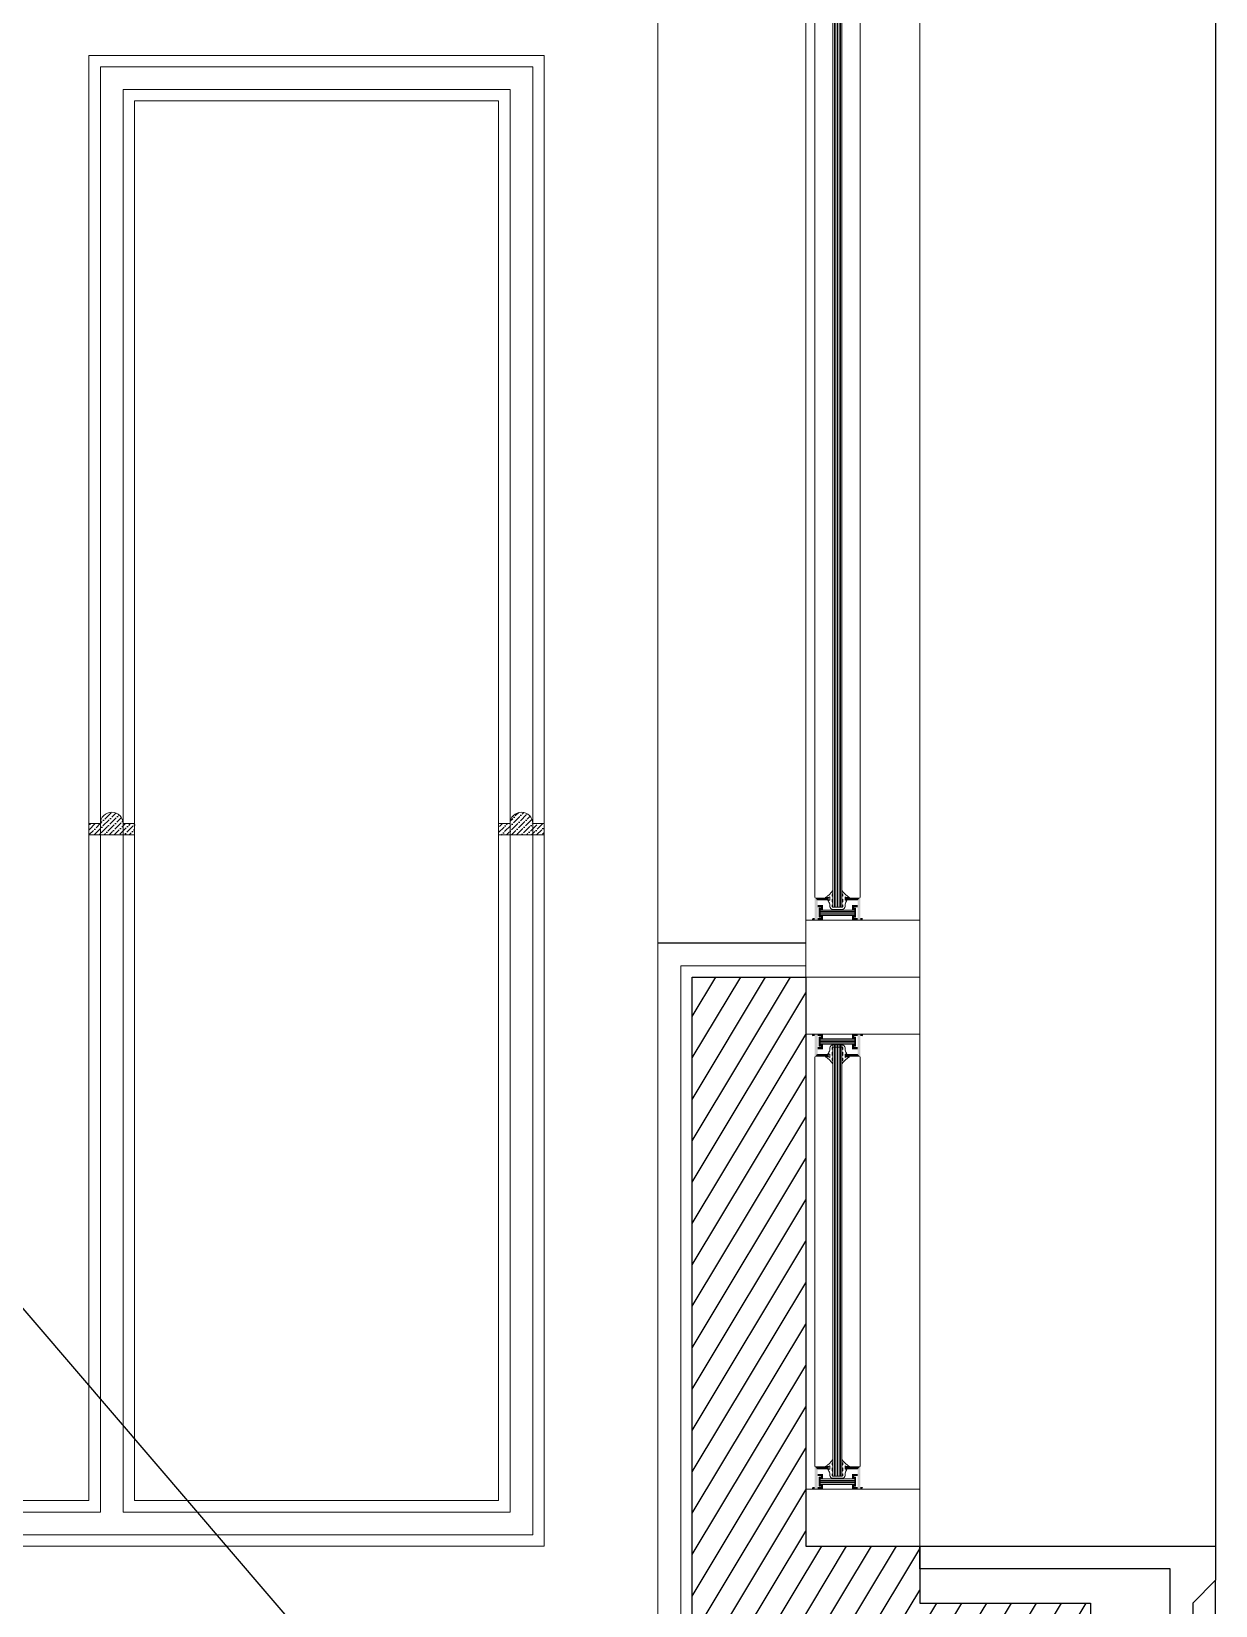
# Model space of a CAD drawing. Header units: inches. Extents: x 193287 to 241687, y 437648 to 550079.
# Drawn here: x 216992 to 218032, y 449283 to 450667 of the extents above; entities that cross this region are included whole.
import ezdxf

# ---------------------------------------------------------------- set-up
doc = ezdxf.new("R2010")
doc.units = ezdxf.units.IN
doc.header["$MEASUREMENT"] = 0
for name, color, linetype, lineweight in [('A-FLOR-SLAB', 5, 'Continuous', 40), ('A-GLAZ', 134, 'Continuous', 18), ('A-RNDR-ALUM', 1, 'Continuous', 9), ('A-RNDR-PT36', 253, 'Continuous', 20), ('CQ Marble', 6, 'Continuous', 0), ('CQ Section Flooring fin.', 6, 'Continuous', 0)]:
    doc.layers.add(name, color=color, linetype=linetype, lineweight=lineweight)
for name, color, linetype in [('CQ marble hatch', 8, 'Continuous'), ('CQ section wall', 3, 'Continuous'), ('CQ_callout', 34, 'Continuous'), ('Layer1', 1, 'Continuous'), ('xref grd floor$2$CQ Wall hatch_CHB', 8, 'Continuous')]:
    doc.layers.add(name, color=color, linetype=linetype)
doc.styles.get("Standard").update_dxf_attribs({"font": 'arial.ttf'})
doc.dimstyles.get("Standard").update_dxf_attribs({"dimtxt": 0.18, "dimasz": 0.18, "dimexe": 0.18, "dimexo": 0.0625, "dimgap": 0.09, "dimtad": 0, "dimtih": 1, "dimtoh": 1, "dimdec": 4, "dimzin": 0, "dimdsep": 46, "dimtxsty": 'Standard', "dimcen": 0.09, "dimadec": 0, "dimazin": 0, "dimtfac": 1, "dimtdec": 4, "dimtofl": 0, "dimtmove": 0, "dimatfit": 3, "dimfxl": 1, "dimtolj": 1, "dimtzin": 0, "dimarcsym": 0})

# ---------------------------------------------------------------- blocks, each defined once
blk = doc.blocks.new('GLAZ-4')
at = {"layer": 'A-GLAZ'}
for p, q in [((-26.3, 561.6, 0), (-26.3, 1741.5, 0)), ((-24.9, 561.6, 0), (-24.9, 1741.5, 0)), ((-23.6, 561.6, 0), (-23.6, 1741.5, 0)), ((-22.3, 561.6, 0), (-22.3, 1741.5, 0)), ((-20.9, 561.6, 0), (-20.9, 1741.5, 0)), ((-19.6, 561.6, 0), (-19.6, 1741.5, 0)), ((-18.3, 561.6, 0), (-18.3, 1741.5, 0)), ((-26.3, 61.6, 0), (-26.3, 441.5, 0)), ((-24.9, 61.6, 0), (-24.9, 441.5, 0)), ((-23.6, 61.6, 0), (-23.6, 441.5, 0)), ((-22.3, 61.6, 0), (-22.3, 441.5, 0)), ((-20.9, 61.6, 0), (-20.9, 441.5, 0)), ((-19.6, 61.6, 0), (-19.6, 441.5, 0)), ((-18.3, 61.6, 0), (-18.3, 441.5, 0))]:
    blk.add_line(p, q, dxfattribs=at)
at = {"layer": 'A-RNDR-ALUM'}
for p, q in [((-50, 1775, 0), (-50, 550, 0)), ((50, 1775, 0), (50, 550, 0)), ((-38.2, 560.7, 0), (-37.5, 560.7, 0)), ((-38.2, 560.7, 0), (-38.2, 552.6, 0)), ((-38.2, 560.7, 0), (-37.5, 560.7, 0)), ((-38.2, 560.7, 0), (-38.2, 552.6, 0)), ((-37.5, 560.7, 0), (-37.5, 552.6, 0)), ((-37.5, 560.7, 0), (-37.5, 552.6, 0)), ((-37.5, 559, 0), (-7.1, 559, 0)), ((-37.5, 559, 0), (-7.1, 559, 0)), ((-37.5, 557.8, 0), (-7.1, 557.8, 0)), ((-37.5, 557.8, 0), (-7.1, 557.8, 0)), ((-37.5, 556.6, 0), (-7.1, 556.6, 0)), ((-37.5, 556.6, 0), (-7.1, 556.6, 0)), ((-37.5, 555.5, 0), (-7.1, 555.5, 0)), ((-37.5, 555.5, 0), (-7.1, 555.5, 0)), ((-37.5, 554.3, 0), (-7.1, 554.3, 0)), ((-37.5, 554.3, 0), (-7.1, 554.3, 0)), ((-36, 560.7, 0), (-35.3, 560.7, 0)), ((-36, 560.7, 0), (-35.3, 560.7, 0)), ((-6.4, 560.7, 0), (-7.1, 560.7, 0)), ((-7.1, 560.7, 0), (-7.1, 552.6, 0)), ((-6.4, 560.7, 0), (-7.1, 560.7, 0)), ((-7.1, 560.7, 0), (-7.1, 552.6, 0)), ((-6.4, 560.7, 0), (-6.4, 552.6, 0)), ((-6.4, 560.7, 0), (-6.4, 552.6, 0)), ((-38.2, 552.6, 0), (-37.5, 552.6, 0)), ((-38.2, 552.6, 0), (-37.5, 552.6, 0)), ((-36, 552.6, 0), (-35.3, 552.6, 0)), ((-36, 552.6, 0), (-35.3, 552.6, 0)), ((-6.4, 552.6, 0), (-7.1, 552.6, 0)), ((-6.4, 552.6, 0), (-7.1, 552.6, 0)), ((-50, 450, 0), (-50, 50, 0)), ((-38.2, 447.4, 0), (-37.5, 447.4, 0)), ((-38.2, 439.4, 0), (-38.2, 447.4, 0)), ((-38.2, 447.4, 0), (-37.5, 447.4, 0)), ((-38.2, 439.4, 0), (-38.2, 447.4, 0)), ((-37.5, 439.4, 0), (-37.5, 447.4, 0)), ((-37.5, 439.4, 0), (-37.5, 447.4, 0)), ((-37.5, 445.7, 0), (-7.1, 445.7, 0)), ((-37.5, 445.7, 0), (-7.1, 445.7, 0)), ((-37.5, 444.6, 0), (-7.1, 444.6, 0)), ((-37.5, 444.6, 0), (-7.1, 444.6, 0)), ((-37.5, 443.4, 0), (-7.1, 443.4, 0)), ((-37.5, 443.4, 0), (-7.1, 443.4, 0)), ((-36, 447.4, 0), (-35.3, 447.4, 0)), ((-36, 447.4, 0), (-35.3, 447.4, 0)), ((-6.4, 447.4, 0), (-7.1, 447.4, 0)), ((-7.1, 439.4, 0), (-7.1, 447.4, 0)), ((-6.4, 447.4, 0), (-7.1, 447.4, 0)), ((-7.1, 439.4, 0), (-7.1, 447.4, 0)), ((-6.4, 439.4, 0), (-6.4, 447.4, 0)), ((-6.4, 439.4, 0), (-6.4, 447.4, 0)), ((50, 450, 0), (50, 50, 0)), ((-38.2, 439.4, 0), (-37.5, 439.4, 0)), ((-38.2, 439.4, 0), (-37.5, 439.4, 0)), ((-37.5, 442.2, 0), (-7.1, 442.2, 0)), ((-37.5, 442.2, 0), (-7.1, 442.2, 0)), ((-37.5, 441.1, 0), (-7.1, 441.1, 0)), ((-37.5, 441.1, 0), (-7.1, 441.1, 0)), ((-36, 439.4, 0), (-35.3, 439.4, 0)), ((-36, 439.4, 0), (-35.3, 439.4, 0)), ((-6.4, 439.4, 0), (-7.1, 439.4, 0)), ((-6.4, 439.4, 0), (-7.1, 439.4, 0)), ((-38.2, 60.7, 0), (-37.5, 60.7, 0)), ((-38.2, 60.7, 0), (-38.2, 52.6, 0)), ((-38.2, 60.7, 0), (-37.5, 60.7, 0)), ((-38.2, 60.7, 0), (-38.2, 52.6, 0)), ((-37.5, 60.7, 0), (-37.5, 52.6, 0)), ((-37.5, 60.7, 0), (-37.5, 52.6, 0)), ((-37.5, 59, 0), (-7.1, 59, 0)), ((-37.5, 59, 0), (-7.1, 59, 0)), ((-37.5, 57.8, 0), (-7.1, 57.8, 0)), ((-37.5, 57.8, 0), (-7.1, 57.8, 0)), ((-37.5, 56.6, 0), (-7.1, 56.6, 0)), ((-37.5, 56.6, 0), (-7.1, 56.6, 0)), ((-37.5, 55.5, 0), (-7.1, 55.5, 0)), ((-37.5, 55.5, 0), (-7.1, 55.5, 0)), ((-36, 60.7, 0), (-35.3, 60.7, 0)), ((-36, 60.7, 0), (-35.3, 60.7, 0)), ((-6.4, 60.7, 0), (-7.1, 60.7, 0)), ((-7.1, 60.7, 0), (-7.1, 52.6, 0)), ((-6.4, 60.7, 0), (-7.1, 60.7, 0)), ((-7.1, 60.7, 0), (-7.1, 52.6, 0)), ((-6.4, 60.7, 0), (-6.4, 52.6, 0)), ((-6.4, 60.7, 0), (-6.4, 52.6, 0)), ((-38.2, 52.6, 0), (-37.5, 52.6, 0)), ((-38.2, 52.6, 0), (-37.5, 52.6, 0)), ((-37.5, 54.3, 0), (-7.1, 54.3, 0)), ((-37.5, 54.3, 0), (-7.1, 54.3, 0)), ((-36, 52.6, 0), (-35.3, 52.6, 0)), ((-36, 52.6, 0), (-35.3, 52.6, 0)), ((-6.4, 52.6, 0), (-7.1, 52.6, 0)), ((-6.4, 52.6, 0), (-7.1, 52.6, 0))]:
    blk.add_line(p, q, dxfattribs=at)
at = {"layer": 'A-RNDR-ALUM', "elevation": 0}
for points in [[(-14, 567.6), (-15.6, 567.6), (-15.6, 570.6, 0.015553), (-14.8, 570), (-11.6, 570, -0.104304), (-18.3, 576.1), (-18.3, 573.6, 0.016036), (-17.6, 572.8), (-17.6, 571.6), (-18.3, 570.9), (-18.3, 568.1), (-17.6, 568.7), (-17.6, 566.4), (-18.3, 565.7), (-18.3, 562.9), (-17.6, 563.5), (-17.6, 562.2, -0.414214), (-18.3, 561.6), (-26.3, 561.6, -0.414214), (-26.9, 562.2), (-26.9, 563.5), (-26.3, 562.9), (-26.3, 565.7), (-26.9, 566.4), (-26.9, 568.7), (-26.3, 568.1), (-26.3, 570.9), (-26.9, 571.6), (-26.9, 572.8, 0.016036), (-26.3, 573.6), (-26.3, 576.1, -0.104304), (-33, 570), (-29.8, 570, 0.015553), (-28.9, 570.6), (-28.9, 567.6), (-30.6, 567.6, -0.021646), (-28.9, 564.1), (-28.9, 562.2, 0.414214), (-26.3, 559.6), (-18.3, 559.6, 0.414214), (-15.6, 562.2), (-15.6, 564.1, -0.021646)], [(-14, 432.4), (-15.6, 432.4), (-15.6, 429.5, -0.015553), (-14.8, 430), (-11.6, 430, 0.104304), (-18.3, 423.9), (-18.3, 426.5, -0.016036), (-17.6, 427.2), (-17.6, 428.5), (-18.3, 429.1), (-18.3, 432), (-17.6, 431.3), (-17.6, 433.7), (-18.3, 434.4), (-18.3, 437.2), (-17.6, 436.5), (-17.6, 437.8, 0.414214), (-18.3, 438.5), (-26.3, 438.5, 0.414214), (-26.9, 437.8), (-26.9, 436.5), (-26.3, 437.2), (-26.3, 434.4), (-26.9, 433.7), (-26.9, 431.3), (-26.3, 432), (-26.3, 429.1), (-26.9, 428.5), (-26.9, 427.2, -0.016036), (-26.3, 426.5), (-26.3, 423.9, 0.104304), (-33, 430), (-29.8, 430, -0.015553), (-28.9, 429.5), (-28.9, 432.4), (-30.6, 432.4, 0.021646), (-28.9, 435.9), (-28.9, 437.8, -0.414214), (-26.3, 440.5), (-18.3, 440.5, -0.414214), (-15.6, 437.8), (-15.6, 435.9, 0.021646)], [(-14, 67.6), (-15.6, 67.6), (-15.6, 70.6, 0.015553), (-14.8, 70), (-11.6, 70, -0.104304), (-18.3, 76.1), (-18.3, 73.6, 0.016036), (-17.6, 72.8), (-17.6, 71.6), (-18.3, 70.9), (-18.3, 68.1), (-17.6, 68.7), (-17.6, 66.4), (-18.3, 65.7), (-18.3, 62.9), (-17.6, 63.5), (-17.6, 62.2, -0.414214), (-18.3, 61.6), (-26.3, 61.6, -0.414214), (-26.9, 62.2), (-26.9, 63.5), (-26.3, 62.9), (-26.3, 65.7), (-26.9, 66.4), (-26.9, 68.7), (-26.3, 68.1), (-26.3, 70.9), (-26.9, 71.6), (-26.9, 72.8, 0.016036), (-26.3, 73.6), (-26.3, 76.1, -0.104304), (-33, 70), (-29.8, 70, 0.015553), (-28.9, 70.6), (-28.9, 67.6), (-30.6, 67.6, -0.021646), (-28.9, 64.1), (-28.9, 62.2, 0.414214), (-26.3, 59.6), (-18.3, 59.6, 0.414214), (-15.6, 62.2), (-15.6, 64.1, -0.021646)]]:
    blk.add_lwpolyline(points, format="xyb", close=True, dxfattribs=at)
for points in [[(-50, 550), (50, 550), (50, 500), (-50, 500)], [(-50, 450), (50, 450), (50, 500), (-50, 500)], [(-50, 50), (50, 50), (50, 0), (-50, 0)]]:
    blk.add_lwpolyline(points, close=True, dxfattribs=at)
at = {"layer": 'A-RNDR-ALUM', "const_width": 0.928, "elevation": 0}
for points in [[(-43.7, 551.4, 0.414214), (-44.2, 550.9)], [(-43.7, 551.4, 0.414214), (-44.2, 550.9)], [(-0.7, 551.4, -0.414214), (-0.2, 551)], [(-0.7, 551.4, -0.414214), (-0.2, 551)], [(-43.7, 448.6, -0.414214), (-44.2, 449.1)], [(-43.7, 448.6, -0.414214), (-44.2, 449.1)], [(-0.7, 448.6, 0.414214), (-0.2, 449.1)], [(-0.7, 448.6, 0.414214), (-0.2, 449.1)], [(-43.7, 51.4, 0.414214), (-44.2, 50.9)], [(-43.7, 51.4, 0.414214), (-44.2, 50.9)], [(-0.7, 51.4, -0.414214), (-0.2, 51)], [(-0.7, 51.4, -0.414214), (-0.2, 51)]]:
    blk.add_lwpolyline(points, format="xyb", dxfattribs=at)
at = {"layer": 'A-RNDR-ALUM'}
for points in [[(-40.6, 568.8, 0), (-40.6, 570, 0), (-29.9, 568.8, 0), (-29.9, 570, 0)], [(-40.6, 568.8, 0), (-40.6, 570, 0), (-29.9, 568.8, 0), (-29.9, 570, 0)], [(-40.6, 567.6, 0), (-40.6, 568.8, 0), (-29.9, 567.6, 0), (-29.9, 568.8, 0)], [(-40.6, 567.6, 0), (-40.6, 568.8, 0), (-29.9, 567.6, 0), (-29.9, 568.8, 0)], [(-4.3, 568.8, 0), (-4.3, 570, 0), (-15.1, 568.8, 0), (-15.1, 570, 0)], [(-4.3, 568.8, 0), (-4.3, 570, 0), (-15.1, 568.8, 0), (-15.1, 570, 0)], [(-4.3, 567.6, 0), (-4.3, 568.8, 0), (-15.1, 567.6, 0), (-15.1, 568.8, 0)], [(-4.3, 567.6, 0), (-4.3, 568.8, 0), (-15.1, 567.6, 0), (-15.1, 568.8, 0)], [(-39.8, 563.3, 0), (-39.8, 561.5, 0), (-35, 563.3, 0), (-36.9, 561.5, 0)], [(-39.8, 563.3, 0), (-39.8, 561.5, 0), (-35, 563.3, 0), (-36.9, 561.5, 0)], [(-36.9, 559.3, 0), (-35, 559.3, 0), (-36.9, 561.5, 0), (-35, 563.3, 0)], [(-36.9, 559.3, 0), (-35, 559.3, 0), (-36.9, 561.5, 0), (-35, 563.3, 0)], [(-36.9, 554, 0), (-35, 554, 0), (-36.9, 551.9, 0), (-35, 550, 0)], [(-36.9, 554, 0), (-35, 554, 0), (-36.9, 551.9, 0), (-35, 550, 0)], [(-4.6, 563.3, 0), (-4.6, 561.5, 0), (-9.4, 563.3, 0), (-7.5, 561.5, 0)], [(-7.5, 559.3, 0), (-9.4, 559.3, 0), (-7.5, 561.5, 0), (-9.4, 563.3, 0)], [(-4.6, 563.3, 0), (-4.6, 561.5, 0), (-9.4, 563.3, 0), (-7.5, 561.5, 0)], [(-7.5, 559.3, 0), (-9.4, 559.3, 0), (-7.5, 561.5, 0), (-9.4, 563.3, 0)], [(-7.5, 554, 0), (-9.4, 554, 0), (-7.5, 551.9, 0), (-9.4, 550, 0)], [(-7.5, 554, 0), (-9.4, 554, 0), (-7.5, 551.9, 0), (-9.4, 550, 0)], [(-44.6, 550, 0), (-44.6, 550.9, 0), (-42.2, 550, 0), (-43.7, 550.9, 0)], [(-44.6, 550, 0), (-44.6, 550.9, 0), (-42.2, 550, 0), (-43.7, 550.9, 0)], [(-42.2, 550, 0), (-43.7, 550.9, 0), (-42.2, 551.9, 0), (-43.7, 551.9, 0)], [(-42.2, 550, 0), (-43.7, 550.9, 0), (-42.2, 551.9, 0), (-43.7, 551.9, 0)], [(-36.9, 551.9, 0), (-35, 550, 0), (-39.8, 551.9, 0), (-39.8, 550, 0)], [(-36.9, 551.9, 0), (-35, 550, 0), (-39.8, 551.9, 0), (-39.8, 550, 0)], [(-7.5, 551.9, 0), (-9.4, 550, 0), (-4.6, 551.9, 0), (-4.6, 550, 0)], [(-7.5, 551.9, 0), (-9.4, 550, 0), (-4.6, 551.9, 0), (-4.6, 550, 0)], [(-2.2, 550, 0), (-0.7, 550.9, 0), (-2.2, 551.9, 0), (-0.7, 551.9, 0)], [(-2.2, 550, 0), (-0.7, 550.9, 0), (-2.2, 551.9, 0), (-0.7, 551.9, 0)], [(0.2, 550, 0), (0.2, 550.9, 0), (-2.2, 550, 0), (-0.7, 550.9, 0)], [(0.2, 550, 0), (0.2, 550.9, 0), (-2.2, 550, 0), (-0.7, 550.9, 0)], [(-44.6, 450, 0), (-44.6, 449.1, 0), (-42.2, 450, 0), (-43.7, 449.1, 0)], [(-44.6, 450, 0), (-44.6, 449.1, 0), (-42.2, 450, 0), (-43.7, 449.1, 0)], [(-42.2, 450, 0), (-43.7, 449.1, 0), (-42.2, 448.2, 0), (-43.7, 448.2, 0)], [(-42.2, 450, 0), (-43.7, 449.1, 0), (-42.2, 448.2, 0), (-43.7, 448.2, 0)], [(-36.9, 448.2, 0), (-35, 450, 0), (-39.8, 448.2, 0), (-39.8, 450, 0)], [(-36.9, 448.2, 0), (-35, 450, 0), (-39.8, 448.2, 0), (-39.8, 450, 0)], [(-36.9, 446, 0), (-35, 446, 0), (-36.9, 448.2, 0), (-35, 450, 0)], [(-36.9, 446, 0), (-35, 446, 0), (-36.9, 448.2, 0), (-35, 450, 0)], [(-7.5, 448.2, 0), (-9.4, 450, 0), (-4.6, 448.2, 0), (-4.6, 450, 0)], [(-7.5, 446, 0), (-9.4, 446, 0), (-7.5, 448.2, 0), (-9.4, 450, 0)], [(-7.5, 446, 0), (-9.4, 446, 0), (-7.5, 448.2, 0), (-9.4, 450, 0)], [(-7.5, 448.2, 0), (-9.4, 450, 0), (-4.6, 448.2, 0), (-4.6, 450, 0)], [(-2.2, 450, 0), (-0.7, 449.1, 0), (-2.2, 448.2, 0), (-0.7, 448.2, 0)], [(0.2, 450, 0), (0.2, 449.1, 0), (-2.2, 450, 0), (-0.7, 449.1, 0)], [(-2.2, 450, 0), (-0.7, 449.1, 0), (-2.2, 448.2, 0), (-0.7, 448.2, 0)], [(0.2, 450, 0), (0.2, 449.1, 0), (-2.2, 450, 0), (-0.7, 449.1, 0)], [(-40.6, 432.4, 0), (-40.6, 431.2, 0), (-29.9, 432.4, 0), (-29.9, 431.2, 0)], [(-40.6, 432.4, 0), (-40.6, 431.2, 0), (-29.9, 432.4, 0), (-29.9, 431.2, 0)], [(-40.6, 431.2, 0), (-40.6, 430, 0), (-29.9, 431.2, 0), (-29.9, 430, 0)], [(-40.6, 431.2, 0), (-40.6, 430, 0), (-29.9, 431.2, 0), (-29.9, 430, 0)], [(-39.8, 436.7, 0), (-39.8, 438.6, 0), (-35, 436.7, 0), (-36.9, 438.6, 0)], [(-39.8, 436.7, 0), (-39.8, 438.6, 0), (-35, 436.7, 0), (-36.9, 438.6, 0)], [(-36.9, 440.7, 0), (-35, 440.7, 0), (-36.9, 438.6, 0), (-35, 436.7, 0)], [(-36.9, 440.7, 0), (-35, 440.7, 0), (-36.9, 438.6, 0), (-35, 436.7, 0)], [(-4.3, 432.4, 0), (-4.3, 431.2, 0), (-15.1, 432.4, 0), (-15.1, 431.2, 0)], [(-4.3, 432.4, 0), (-4.3, 431.2, 0), (-15.1, 432.4, 0), (-15.1, 431.2, 0)], [(-4.3, 431.2, 0), (-4.3, 430, 0), (-15.1, 431.2, 0), (-15.1, 430, 0)], [(-4.3, 431.2, 0), (-4.3, 430, 0), (-15.1, 431.2, 0), (-15.1, 430, 0)], [(-7.5, 440.7, 0), (-9.4, 440.7, 0), (-7.5, 438.6, 0), (-9.4, 436.7, 0)], [(-7.5, 440.7, 0), (-9.4, 440.7, 0), (-7.5, 438.6, 0), (-9.4, 436.7, 0)], [(-4.6, 436.7, 0), (-4.6, 438.6, 0), (-9.4, 436.7, 0), (-7.5, 438.6, 0)], [(-4.6, 436.7, 0), (-4.6, 438.6, 0), (-9.4, 436.7, 0), (-7.5, 438.6, 0)], [(-40.6, 68.8, 0), (-40.6, 70, 0), (-29.9, 68.8, 0), (-29.9, 70, 0)], [(-40.6, 68.8, 0), (-40.6, 70, 0), (-29.9, 68.8, 0), (-29.9, 70, 0)], [(-4.3, 68.8, 0), (-4.3, 70, 0), (-15.1, 68.8, 0), (-15.1, 70, 0)], [(-4.3, 68.8, 0), (-4.3, 70, 0), (-15.1, 68.8, 0), (-15.1, 70, 0)], [(-40.6, 67.6, 0), (-40.6, 68.8, 0), (-29.9, 67.6, 0), (-29.9, 68.8, 0)], [(-40.6, 67.6, 0), (-40.6, 68.8, 0), (-29.9, 67.6, 0), (-29.9, 68.8, 0)], [(-39.8, 63.3, 0), (-39.8, 61.5, 0), (-35, 63.3, 0), (-36.9, 61.5, 0)], [(-39.8, 63.3, 0), (-39.8, 61.5, 0), (-35, 63.3, 0), (-36.9, 61.5, 0)], [(-36.9, 59.3, 0), (-35, 59.3, 0), (-36.9, 61.5, 0), (-35, 63.3, 0)], [(-36.9, 59.3, 0), (-35, 59.3, 0), (-36.9, 61.5, 0), (-35, 63.3, 0)], [(-4.3, 67.6, 0), (-4.3, 68.8, 0), (-15.1, 67.6, 0), (-15.1, 68.8, 0)], [(-4.3, 67.6, 0), (-4.3, 68.8, 0), (-15.1, 67.6, 0), (-15.1, 68.8, 0)], [(-4.6, 63.3, 0), (-4.6, 61.5, 0), (-9.4, 63.3, 0), (-7.5, 61.5, 0)], [(-7.5, 59.3, 0), (-9.4, 59.3, 0), (-7.5, 61.5, 0), (-9.4, 63.3, 0)], [(-4.6, 63.3, 0), (-4.6, 61.5, 0), (-9.4, 63.3, 0), (-7.5, 61.5, 0)], [(-7.5, 59.3, 0), (-9.4, 59.3, 0), (-7.5, 61.5, 0), (-9.4, 63.3, 0)], [(-44.6, 50, 0), (-44.6, 50.9, 0), (-42.2, 50, 0), (-43.7, 50.9, 0)], [(-44.6, 50, 0), (-44.6, 50.9, 0), (-42.2, 50, 0), (-43.7, 50.9, 0)], [(-42.2, 50, 0), (-43.7, 50.9, 0), (-42.2, 51.9, 0), (-43.7, 51.9, 0)], [(-42.2, 50, 0), (-43.7, 50.9, 0), (-42.2, 51.9, 0), (-43.7, 51.9, 0)], [(-36.9, 51.9, 0), (-35, 50, 0), (-39.8, 51.9, 0), (-39.8, 50, 0)], [(-36.9, 51.9, 0), (-35, 50, 0), (-39.8, 51.9, 0), (-39.8, 50, 0)], [(-36.9, 54, 0), (-35, 54, 0), (-36.9, 51.9, 0), (-35, 50, 0)], [(-36.9, 54, 0), (-35, 54, 0), (-36.9, 51.9, 0), (-35, 50, 0)], [(-7.5, 54, 0), (-9.4, 54, 0), (-7.5, 51.9, 0), (-9.4, 50, 0)], [(-7.5, 54, 0), (-9.4, 54, 0), (-7.5, 51.9, 0), (-9.4, 50, 0)], [(-7.5, 51.9, 0), (-9.4, 50, 0), (-4.6, 51.9, 0), (-4.6, 50, 0)], [(-7.5, 51.9, 0), (-9.4, 50, 0), (-4.6, 51.9, 0), (-4.6, 50, 0)], [(-2.2, 50, 0), (-0.7, 50.9, 0), (-2.2, 51.9, 0), (-0.7, 51.9, 0)], [(-2.2, 50, 0), (-0.7, 50.9, 0), (-2.2, 51.9, 0), (-0.7, 51.9, 0)], [(0.2, 50, 0), (0.2, 50.9, 0), (-2.2, 50, 0), (-0.7, 50.9, 0)], [(0.2, 50, 0), (0.2, 50.9, 0), (-2.2, 50, 0), (-0.7, 50.9, 0)]]:
    blk.add_solid(points, dxfattribs=at)
for points in [[(-42.2, 570, 0), (-39.8, 567.6, 0), (-42.2, 550, 0), (-39.8, 550, 0)], [(-42.2, 570, 0), (-39.8, 567.6, 0), (-40.1, 570, 0), (-40.1, 567.6, 0)], [(-42.2, 570, 0), (-39.8, 567.6, 0), (-42.2, 550, 0), (-39.8, 550, 0)], [(-42.2, 570, 0), (-39.8, 567.6, 0), (-40.1, 570, 0), (-40.1, 567.6, 0)], [(-4.6, 567.6, 0), (-2.2, 570, 0), (-4.6, 550, 0), (-2.2, 550, 0)], [(-2.2, 570, 0), (-4.6, 567.6, 0), (-4.3, 570, 0), (-4.3, 567.6, 0)], [(-4.6, 567.6, 0), (-2.2, 570, 0), (-4.6, 550, 0), (-2.2, 550, 0)], [(-2.2, 570, 0), (-4.6, 567.6, 0), (-4.3, 570, 0), (-4.3, 567.6, 0)], [(-42.2, 430, 0), (-39.8, 432.4, 0), (-42.2, 450, 0), (-39.8, 450, 0)], [(-42.2, 430, 0), (-39.8, 432.4, 0), (-42.2, 450, 0), (-39.8, 450, 0)], [(-4.6, 432.4, 0), (-2.2, 430, 0), (-4.6, 450, 0), (-2.2, 450, 0)], [(-4.6, 432.4, 0), (-2.2, 430, 0), (-4.6, 450, 0), (-2.2, 450, 0)], [(-42.2, 430, 0), (-39.8, 432.4, 0), (-40.1, 430, 0), (-40.1, 432.4, 0)], [(-42.2, 430, 0), (-39.8, 432.4, 0), (-40.1, 430, 0), (-40.1, 432.4, 0)], [(-2.2, 430, 0), (-4.6, 432.4, 0), (-4.3, 430, 0), (-4.3, 432.4, 0)], [(-2.2, 430, 0), (-4.6, 432.4, 0), (-4.3, 430, 0), (-4.3, 432.4, 0)], [(-42.2, 70, 0), (-39.8, 67.6, 0), (-42.2, 50, 0), (-39.8, 50, 0)], [(-42.2, 70, 0), (-39.8, 67.6, 0), (-40.1, 70, 0), (-40.1, 67.6, 0)], [(-42.2, 70, 0), (-39.8, 67.6, 0), (-42.2, 50, 0), (-39.8, 50, 0)], [(-42.2, 70, 0), (-39.8, 67.6, 0), (-40.1, 70, 0), (-40.1, 67.6, 0)], [(-4.6, 67.6, 0), (-2.2, 70, 0), (-4.6, 50, 0), (-2.2, 50, 0)], [(-2.2, 70, 0), (-4.6, 67.6, 0), (-4.3, 70, 0), (-4.3, 67.6, 0)], [(-4.6, 67.6, 0), (-2.2, 70, 0), (-4.6, 50, 0), (-2.2, 50, 0)], [(-2.2, 70, 0), (-4.6, 67.6, 0), (-4.3, 70, 0), (-4.3, 67.6, 0)]]:
    blk.add_trace(points, dxfattribs=at)
at = {"layer": 'A-RNDR-PT36'}
for p, q in [((-42.2, 570, 0), (-42.2, 1730, 0)), ((-2.2, 1730, 0), (-2.2, 570, 0)), ((-42.2, 70, 0), (-42.2, 430, 0)), ((-2.2, 430, 0), (-2.2, 70, 0))]:
    blk.add_line(p, q, dxfattribs=at)
blk = doc.blocks.new('SECTION A AND B')
at = {"layer": 'xref grd floor$2$CQ Wall hatch_CHB'}
h = blk.add_hatch(dxfattribs=at)
h.set_pattern_fill('ANSI31,_O', color=8, scale=150, angle=76.0286)
h.set_pattern_definition([(121.0285767, (75041.166, 5809.502), (-16.0670684, -9.6649787), [])])
h.paths.add_polyline_path([(313690, 490843.1), (313340, 490843.1), (313340, 490043.1), (313490, 490043.1), (313490, 489993.1), (313590, 489993.1), (313590, 489493.1), (313690, 489493.1)])
h.paths.add_polyline_path([(313690, 488193.1), (313590, 488193.1), (313590, 487693.1), (313490, 487693.1), (313490, 487643.1), (313340, 487643.1), (313340, 486593.1), (313690, 486593.1)])
at = {"layer": 'CQ Marble'}
blk.add_line((313720, 488223.1, 0), (313720, 489463.1, 0), dxfattribs=at)
at = {"layer": 'CQ Marble', "elevation": 0}
blk.add_lwpolyline([(313590, 488223.1), (313720, 488223.1), (313720, 486693.1), (313700, 486693.1), (313700, 488203.1), (313590, 488203.1), (313590, 488223.1), (313720, 488223.1)], dxfattribs=at)
at = {"layer": 'CQ Section Flooring fin.'}
blk.add_line((313720, 488223.1, 0), (313720, 486693.1, 0), dxfattribs=at)
at = {"layer": 'CQ section wall', "elevation": 0}
blk.add_lwpolyline([(313690, 488193.1), (313590, 488193.1), (313590, 487693.1), (313490, 487693.1), (313490, 487643.1), (313340, 487643.1), (313340, 486593.1), (313690, 486593.1), (313690, 488193.1)], dxfattribs=at)
at = {"layer": 'Layer1'}
for p, q in [((313230, 489993.1, 0), (313230, 487693.1, 0)), ((313230, 487473.1, 0), (313230, 487663.1, 0))]:
    blk.add_line(p, q, dxfattribs=at)
at = {"layer": 'Layer1', "color": 6, "elevation": 0}
blk.add_lwpolyline([(313590, 488223.1), (313720, 488223.1)], dxfattribs=at)
at = {"layer": 'Layer1', "elevation": 0}
blk.add_lwpolyline([(313230, 487443.1), (313340, 487443.1), (313340, 487463.1), (313270, 487463.1), (313270, 487673.1), (313490, 487673.1), (313490, 487693.1), (313230, 487693.1), (313230, 487663.1), (313250, 487643.1), (313250, 487493.1), (313230, 487473.1)], close=True, dxfattribs=at)
at = {"layer": 'A-FLOR-SLAB', "xscale": -1, "rotation": 359.9999999999997}
blk.add_blockref('GLAZ-4', (313540, 487693.1, 0), dxfattribs=at)

msp = doc.modelspace()

# ---------------------------------------------------------------- hatches: boundary and pattern name
at = {"layer": 'CQ marble hatch', "ltscale": 1000, "extrusion": (-4.88522e-08, 5.98593e-09, 1)}
h = msp.add_hatch(dxfattribs=at)
h.set_pattern_fill('ANSI36', color=256, scale=25, style=0)
h.set_pattern_definition([(45, (-1.7785, -0.0032), (1.657281518, 6.0766989), [7.8125, -1.5625, 0, -1.5625])])
edge = h.paths.add_edge_path()
edge.add_line((217042.334, 449970.62), (217042.334, 449960.62))
edge.add_line((217042.334, 449960.62), (217082.334, 449960.62))
edge.add_line((217082.334, 449960.62), (217082.334, 449970.62))
edge.add_line((217082.334, 449970.62), (217072.334, 449970.62))
edge.add_arc((217062.197, 449970.483), 10.138, 0.774022, 89.225978)
edge.add_arc((217062.281, 449970.673), 9.947, 89.696201, 180.303799)
edge.add_line((217052.334, 449970.62), (217042.334, 449970.62))
h = msp.add_hatch(dxfattribs=at)
h.set_pattern_fill('ANSI36', color=256, scale=25, style=0)
h.set_pattern_definition([(45, (-1.7785, -0.0032), (1.657281518, 6.0766989), [7.8125, -1.5625, 0, -1.5625])])
edge = h.paths.add_edge_path()
edge.add_line((217402.334, 449970.62), (217402.334, 449960.62))
edge.add_line((217402.334, 449960.62), (217442.334, 449960.62))
edge.add_line((217442.334, 449960.62), (217442.334, 449970.62))
edge.add_line((217442.334, 449970.62), (217432.334, 449970.62))
edge.add_arc((217422.197, 449970.483), 10.138, 0.774022, 89.225978)
edge.add_arc((217422.281, 449970.673), 9.947, 89.696201, 180.303799)
edge.add_line((217412.334, 449970.62), (217402.334, 449970.62))

# ---------------------------------------------------------------- linework, layer by layer
at = {"layer": 'CQ Marble', "color": 8}
for p, q in [((216932.355, 449365.595, 0), (217052.334, 449365.595, 0)), ((215792.334, 449345.595, 0), (217052.334, 449345.595, 0))]:
    msp.add_line(p, q, dxfattribs=at)
at = {"layer": 'CQ Marble', "color": 8, "extrusion": (-4.88522e-08, 5.98593e-09, 1), "elevation": -0.008}
msp.add_lwpolyline([(217052.334, 449345.595), (217432.334, 449345.595), (217432.334, 450635.645), (217052.334, 450635.645), (217052.334, 449365.595)], dxfattribs=at)
msp.add_lwpolyline([(217412.334, 450615.645), (217072.334, 450615.645), (217072.334, 449365.595), (217412.334, 449365.595)], close=True, dxfattribs=at)
at = {"layer": 'CQ Marble', "extrusion": (-4.88522e-08, 5.98593e-09, 1), "elevation": -0.008}
msp.add_lwpolyline([(217402.334, 450605.645), (217082.334, 450605.645), (217082.334, 449375.595), (217402.334, 449375.595)], close=True, dxfattribs=at)
at = {"layer": 'CQ Marble', "ltscale": 1000, "extrusion": (-4.88522e-08, 5.98593e-09, 1), "elevation": -0.008}
for points in [[(217042.334, 449970.62), (217042.334, 449960.62), (217082.334, 449960.62), (217082.334, 449970.62), (217072.334, 449970.62, 0.40632199), (217062.334, 449980.62, 0.417323), (217052.334, 449970.62)], [(217402.334, 449970.62), (217402.334, 449960.62), (217442.334, 449960.62), (217442.334, 449970.62), (217432.334, 449970.62, 0.40632199), (217422.334, 449980.62, 0.417323), (217412.334, 449970.62)]]:
    msp.add_lwpolyline(points, format="xyb", close=True, dxfattribs=at)
at = {"layer": 'CQ Marble'}
msp.add_polyline3d([(216942.371, 449375.595, 0), (217042.334, 449375.595, 0), (217042.334, 450645.645, 0), (217442.334, 450645.645, 0), (217442.334, 449335.595, 0), (217042.334, 449335.595, 0), (215802.334, 449335.595, 0), (215402.334, 449335.595, 0), (215402.334, 450645.645, 0), (215802.334, 450645.645, 0), (215802.334, 449375.595, 0), (215902.313, 449375.595, 0)], dxfattribs=at)

# ---------------------------------------------------------------- block references
at = {"layer": 'CQ Marble', "xscale": -1}
msp.add_blockref('SECTION A AND B', (531262.354, -38357.474, 0), dxfattribs=at)

# ---------------------------------------------------------------- leaders
at = {"layer": 'CQ_callout', "color": 8}
msp.add_leader([(217261.534, 449220.87, 0), (216473.772, 450140.886, 0), (214478.197, 450140.886, 0)], dimstyle='Standard', override={"dimasz": 10, "dimldrblk": 'Dot', "dimfxl": 0.1, "dimarcsym": 2}, dxfattribs=at)

doc.saveas('drawing.dxf')
